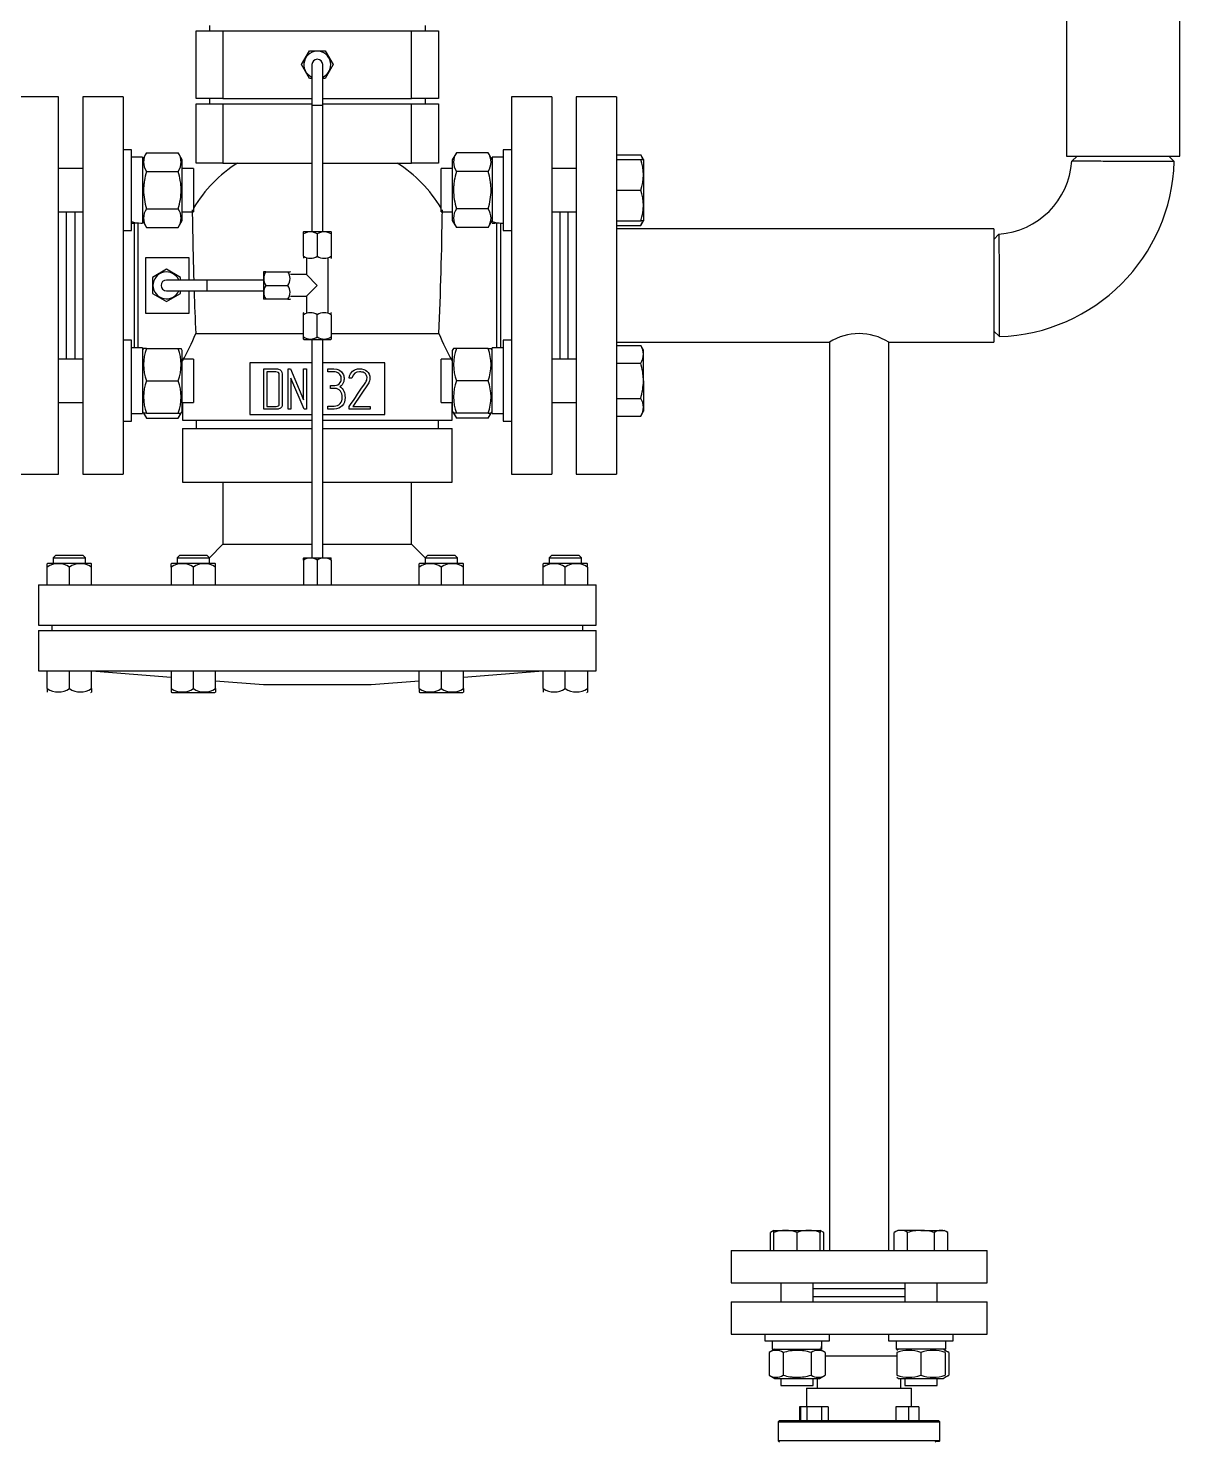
# Model space of a CAD drawing. Extents: x -681219 to -550379, y -242630 to -158199.
# Drawn here: x -630366 to -629763, y -166629 to -165889 of the extents above; entities that cross this region are included whole.
import ezdxf

# ---------------------------------------------------------------- set-up
doc = ezdxf.new("R2010")
doc.units = 0
doc.header["$LTSCALE"] = 1000
for name, color, linetype in [('$DDT_AUDIT_GENERATED_(9A3)', 7, 'CONTINUOUS'), ('12_GB93', 7, 'CONTINUOUS'), ('12_GB97.1', 7, 'CONTINUOUS'), ('16_GB93', 7, 'CONTINUOUS'), ('16_GB97.1', 7, 'CONTINUOUS'), ('DP17减压阀DN32', 7, 'CONTINUOUS'), ('GBT_12459_90度弯头D', 7, 'CONTINUOUS'), ('GBT_9119.8_法兰_DN', 7, 'CONTINUOUS'), ('M12_GB6170', 7, 'CONTINUOUS'), ('M12×50_GB5782', 7, 'CONTINUOUS'), ('M16_GB6170', 7, 'CONTINUOUS'), ('M16×65_GB5782', 7, 'CONTINUOUS'), ('MYGL165_060302', 7, 'CONTINUOUS'), ('MYGL165_060303', 7, 'CONTINUOUS'), ('MYGL165_060304', 7, 'CONTINUOUS'), ('MYGL165_060403', 7, 'CONTINUOUS')]:
    doc.layers.add(name, color=color, linetype=linetype)

msp = doc.modelspace()

# ---------------------------------------------------------------- linework, layer by layer
at = {"layer": '$DDT_AUDIT_GENERATED_(9A3)', "color": 7, "linetype": 'Continuous'}
for p, q in [((-629998.2618, -166555.9229), (-629864.1442, -166555.9229)), ((-629998.2618, -166555.9229), (-629998.2618, -166572.864)), ((-629955.1761, -166553.0993), (-629907.2299, -166553.0993)), ((-629864.1442, -166572.864), (-629864.1442, -166555.9229)), ((-629998.2618, -166572.864), (-629864.1442, -166572.864)), ((-629948.9748, -166584.1582), (-629911.4652, -166584.1582)), ((-629958.7324, -166601.0993), (-629903.6736, -166601.0993)), ((-629958.7324, -166601.0993), (-629958.7324, -166610.9817)), ((-629953.0854, -166596.017), (-629953.0854, -166601.0993)), ((-629909.3207, -166601.0993), (-629909.3207, -166596.017)), ((-629903.6736, -166610.9817), (-629903.6736, -166601.0993)), ((-629961.8986, -166610.9817), (-629962.4592, -166610.9817)), ((-629962.4592, -166610.9817), (-629962.4592, -166618.0405)), ((-629958.5553, -166610.9817), (-629961.8986, -166610.9817)), ((-629961.8986, -166610.9817), (-629961.8986, -166618.0405)), ((-629950.9135, -166610.9817), (-629958.5553, -166610.9817)), ((-629958.5553, -166610.9817), (-629958.5553, -166618.0405)), ((-629947.3315, -166610.9817), (-629950.9135, -166610.9817)), ((-629950.9135, -166610.9817), (-629950.9135, -166618.0405)), ((-629947.3315, -166610.9817), (-629947.3315, -166618.0405)), ((-629905.2005, -166610.9817), (-629911.8871, -166610.9817)), ((-629911.8871, -166610.9817), (-629911.8871, -166618.0405)), ((-629899.9468, -166610.9817), (-629905.2005, -166610.9817)), ((-629905.2005, -166610.9817), (-629905.2005, -166618.0405)), ((-629899.9468, -166610.9817), (-629899.9468, -166618.0405)), ((-629972.8501, -166618.0405), (-629973.556, -166618.7464)), ((-629973.556, -166618.7464), (-629888.8501, -166618.7464)), ((-629973.556, -166618.7464), (-629973.556, -166628.6287)), ((-629972.8501, -166618.0405), (-629889.556, -166618.0405)), ((-629888.8501, -166618.7464), (-629889.556, -166618.0405)), ((-629888.8501, -166628.6287), (-629888.8501, -166618.7464)), ((-629889.8043, -166628.6287), (-629973.556, -166628.6287)), ((-629973.556, -166628.6287), (-629972.8501, -166629.3346)), ((-629891.0295, -166629.0046), (-629891.3745, -166629.3346)), ((-629890.2367, -166629.0046), (-629891.0295, -166629.0046)), ((-629889.8043, -166628.6287), (-629890.2367, -166629.0046)), ((-629889.914, -166629.0046), (-629890.2367, -166629.0046)), ((-629889.2259, -166629.0046), (-629889.914, -166629.0046)), ((-629889.6555, -166628.6287), (-629888.8501, -166628.6287)), ((-629889.2259, -166629.0046), (-629888.8501, -166628.6287))]:
    msp.add_line(p, q, dxfattribs=at)
for points, weights in [([(-629889.914, -166629.0046), (-629889.783, -166628.8172), (-629889.6555, -166628.6287)], [1, 0.999979416668, 1]), ([(-629889.6555, -166628.6287), (-629889.7089, -166628.4728), (-629889.7658, -166628.3173)], [1, 0.999978874672, 1])]:
    msp.add_rational_spline(points, weights, degree=2, dxfattribs=at)
msp.add_open_spline([(-629889.7658, -166628.3173), (-629889.7848, -166628.4731), (-629889.8043, -166628.6287)], degree=2, dxfattribs=at)
at = {"layer": '12_GB93', "color": 7, "linetype": 'Continuous'}
for p, q in [((-629976.635, -166576.3934), (-629976.635, -166580.7699)), ((-629911.7475, -166576.3934), (-629911.7475, -166580.7699)), ((-629885.7711, -166580.7699), (-629885.7711, -166576.3934)), ((-629976.635, -166580.7699), (-629951.2073, -166580.7699)), ((-629950.6585, -166580.7699), (-629950.6585, -166580.129)), ((-629885.7711, -166580.7699), (-629911.7475, -166580.7699))]:
    msp.add_line(p, q, dxfattribs=at)
for centre, start, end in [((-629963.6467, -166577.0344), 343.285053, 2.8284743), ((-629963.6467, -166580.129), 357.1715257, 6.8420175)]:
    msp.add_arc(centre, 12.9882, start, end, dxfattribs=at)
at = {"layer": '12_GB97.1', "color": 7, "linetype": 'Continuous'}
for p, q in [((-629980.5879, -166572.864), (-629980.5879, -166576.3934)), ((-629980.5879, -166576.3934), (-629946.7056, -166576.3934)), ((-629946.7056, -166576.3934), (-629946.7056, -166572.864)), ((-629915.7005, -166572.864), (-629915.7005, -166576.3934)), ((-629915.7005, -166576.3934), (-629881.8181, -166576.3934)), ((-629881.8181, -166576.3934), (-629881.8181, -166572.864))]:
    msp.add_line(p, q, dxfattribs=at)
at = {"layer": '16_GB93', "color": 7, "linetype": 'Continuous'}
for p, q in [((-630306.5912, -165956.5506), (-630312.3795, -165956.5506)), ((-630306.5912, -165956.5506), (-630306.5912, -165990.9977)), ((-630123.3442, -165956.5506), (-630123.3442, -165990.2739)), ((-630117.556, -165956.5506), (-630123.3442, -165956.5506)), ((-630312.3795, -165990.9977), (-630311.5318, -165990.9977)), ((-630307.4389, -165990.9977), (-630306.5912, -165990.9977)), ((-630123.3442, -165990.9768), (-630123.3442, -165990.9977)), ((-630123.3442, -165990.9977), (-630122.4965, -165990.9977)), ((-630118.4036, -165990.9977), (-630117.556, -165990.9977)), ((-630306.5912, -166056.3775), (-630312.3795, -166056.3775)), ((-630306.5912, -166056.3775), (-630306.5912, -166090.8245)), ((-630123.3442, -166090.8245), (-630123.3442, -166056.3775)), ((-630117.556, -166056.3775), (-630123.3442, -166056.3775)), ((-630312.3795, -166090.8245), (-630306.5912, -166090.8245)), ((-630123.3442, -166090.8245), (-630117.556, -166090.8245))]:
    msp.add_line(p, q, dxfattribs=at)
for centre, start, end in [((-630307.4389, -165973.7741), 253.3305416, 270), ((-630311.5318, -165973.7741), 267.1790105, 276.8238319), ((-630118.4036, -165973.7741), 253.3305416, 270), ((-630122.4965, -165973.7741), 267.1790105, 276.8238319)]:
    msp.add_arc(centre, 17.2235, start, end, dxfattribs=at)
at = {"layer": '16_GB97.1', "color": 7, "linetype": 'Continuous'}
for p, q in [((-630312.3795, -165952.5977), (-630316.6148, -165952.5977)), ((-630312.3795, -165994.9506), (-630312.3795, -165952.5977)), ((-630117.556, -165952.5977), (-630117.556, -165994.9506)), ((-630113.3207, -165952.5977), (-630117.556, -165952.5977)), ((-630316.6148, -165994.9506), (-630312.3795, -165994.9506)), ((-630117.556, -165994.9506), (-630113.3207, -165994.9506)), ((-630312.3795, -166052.4245), (-630316.6148, -166052.4245)), ((-630312.3795, -166094.7775), (-630312.3795, -166052.4245)), ((-630117.556, -166052.4245), (-630117.556, -166094.7775)), ((-630113.3207, -166052.4245), (-630117.556, -166052.4245)), ((-630316.6148, -166094.7775), (-630312.3795, -166094.7775)), ((-630117.556, -166094.7775), (-630113.3207, -166094.7775))]:
    msp.add_line(p, q, dxfattribs=at)
at = {"layer": 'DP17减压阀DN32', "color": 7, "linetype": 'Continuous'}
for p, q in [((-630278.4971, -165925.7217), (-630278.4971, -165890.4276)), ((-630278.4971, -165890.4276), (-630264.3795, -165890.4276)), ((-630271.4383, -165887.604), (-630271.4383, -165890.4276)), ((-630264.3795, -165890.4276), (-630165.556, -165890.4276)), ((-630264.3795, -165890.4276), (-630264.3795, -165925.7217)), ((-630165.556, -165925.7217), (-630165.556, -165890.4276)), ((-630165.556, -165890.4276), (-630151.4383, -165890.4276)), ((-630158.4971, -165887.604), (-630158.4971, -165890.4276)), ((-630151.4383, -165890.4276), (-630151.4383, -165925.7217)), ((-630223.2816, -165908.0746), (-630219.1246, -165900.8746)), ((-630219.1246, -165900.8746), (-630210.8108, -165900.8746)), ((-630210.8108, -165900.8746), (-630206.6539, -165908.0746)), ((-630219.1246, -165915.2746), (-630223.2816, -165908.0746)), ((-630217.7912, -165908.0746), (-630217.7912, -165929.2511)), ((-630212.1442, -165929.2511), (-630212.1442, -165908.0746)), ((-630206.6539, -165908.0746), (-630210.8108, -165915.2746)), ((-630217.7931, -165915.2746), (-630219.1246, -165915.2746)), ((-630210.8108, -165915.2746), (-630212.1427, -165915.2746)), ((-630337.7912, -165924.864), (-630337.7912, -166122.5111)), ((-630316.6148, -165924.864), (-630337.7912, -165924.864)), ((-630316.6148, -165924.864), (-630316.6148, -166122.5111)), ((-630264.3795, -165925.7217), (-630278.4971, -165925.7217)), ((-630271.4383, -165925.7217), (-630271.4383, -165928.5452)), ((-630264.3795, -165925.7217), (-630217.7912, -165925.7217)), ((-630212.1442, -165925.7217), (-630165.556, -165925.7217)), ((-630151.4383, -165925.7217), (-630165.556, -165925.7217)), ((-630158.4971, -165925.7217), (-630158.4971, -165928.5452)), ((-630113.3207, -165924.864), (-630113.3207, -166122.5111)), ((-630092.1442, -165924.864), (-630113.3207, -165924.864)), ((-630092.1442, -165924.864), (-630092.1442, -166122.5111)), ((-630278.4971, -165959.604), (-630278.4971, -165928.5452)), ((-630278.4971, -165928.5452), (-630264.3795, -165928.5452)), ((-630264.3795, -165928.5452), (-630217.7912, -165928.5452)), ((-630264.3795, -165928.5452), (-630264.3795, -165959.604)), ((-630217.7912, -165929.2511), (-630212.1442, -165929.2511)), ((-630217.7912, -165929.2511), (-630217.7912, -165995.4523)), ((-630212.1442, -165928.5452), (-630165.556, -165928.5452)), ((-630212.1442, -165995.4523), (-630212.1442, -165929.2511)), ((-630165.556, -165959.604), (-630165.556, -165928.5452)), ((-630165.556, -165928.5452), (-630151.4383, -165928.5452)), ((-630151.4383, -165928.5452), (-630151.4383, -165959.604)), ((-630264.3795, -165959.604), (-630278.4971, -165959.604)), ((-630264.3795, -165959.604), (-630217.7912, -165959.604)), ((-630212.1442, -165959.604), (-630165.556, -165959.604)), ((-630151.4383, -165959.604), (-630165.556, -165959.604)), ((-630342.0265, -165985.0683), (-630342.0265, -166062.3069)), ((-630087.9089, -165985.0683), (-630087.9089, -166062.3069)), ((-630310.9677, -165990.9977), (-630310.9677, -166056.3775)), ((-630308.8501, -166056.3775), (-630308.8501, -165990.9398)), ((-630121.0854, -165990.9398), (-630121.0854, -166056.3775)), ((-630118.9677, -165990.9977), (-630118.9677, -166056.3775)), ((-630222.0265, -165995.4523), (-630222.1677, -165995.5934)), ((-630222.1677, -165996.7073), (-630222.1677, -165995.5934)), ((-630222.1677, -166008.3149), (-630222.1677, -165996.7073)), ((-630222.0265, -165995.4523), (-630207.9089, -165995.4523)), ((-630214.9677, -165996.7073), (-630214.9677, -166008.3149)), ((-630207.7677, -165995.5934), (-630207.9089, -165995.4523)), ((-630207.7677, -165995.5934), (-630207.7677, -165996.7073)), ((-630207.7677, -165996.7073), (-630207.7677, -166008.3149)), ((-630304.8525, -166038.3591), (-630304.8525, -166009.0161)), ((-630304.8525, -166009.0161), (-630282.2643, -166009.0161)), ((-630282.2643, -166009.0161), (-630282.2643, -166020.864)), ((-630222.1677, -166008.3149), (-630222.1677, -166009.4287)), ((-630207.7677, -166008.3149), (-630207.7677, -166009.4287)), ((-630293.9957, -166015.217), (-630301.3151, -166019.4429)), ((-630286.6545, -166019.4429), (-630293.974, -166015.217)), ((-630243.0618, -166016.4876), (-630243.203, -166016.6287)), ((-630241.948, -166016.4876), (-630243.0618, -166016.4876)), ((-630241.948, -166016.4876), (-630230.3404, -166016.4876)), ((-630230.3404, -166016.4876), (-630229.2265, -166016.4876)), ((-630229.0854, -166016.6287), (-630229.2265, -166016.4876)), ((-630220.6148, -166009.5699), (-630220.6148, -166018.0405)), ((-630209.3207, -166037.8052), (-630209.3207, -166009.5699)), ((-630207.9089, -166009.5699), (-630207.7677, -166009.4287)), ((-630301.326, -166019.4617), (-630301.326, -166027.9134)), ((-630272.8084, -166020.864), (-630293.9848, -166020.864)), ((-630286.6437, -166020.8624), (-630286.6437, -166019.4617)), ((-630272.8084, -166020.864), (-630272.8084, -166026.5111)), ((-630243.203, -166020.864), (-630272.8084, -166020.864)), ((-630243.203, -166016.6287), (-630243.203, -166030.7464)), ((-630241.948, -166023.6876), (-630230.3404, -166023.6876)), ((-630220.6148, -166018.0405), (-630229.0854, -166018.0405)), ((-630214.9677, -166023.6876), (-630220.6148, -166018.0405)), ((-630214.9677, -166023.6876), (-630220.6148, -166029.3346)), ((-630301.3151, -166027.9323), (-630293.9957, -166032.1581)), ((-630293.9848, -166026.5111), (-630272.8084, -166026.5111)), ((-630293.974, -166032.1581), (-630286.6545, -166027.9323)), ((-630286.6437, -166027.9134), (-630286.6437, -166026.525)), ((-630282.2643, -166026.5111), (-630282.2643, -166038.3591)), ((-630272.8084, -166026.5111), (-630243.203, -166026.5111)), ((-630243.203, -166030.7464), (-630243.0618, -166030.8876)), ((-630241.948, -166030.8876), (-630243.0618, -166030.8876)), ((-630230.3404, -166030.8876), (-630241.948, -166030.8876)), ((-630230.3404, -166030.8876), (-630229.2265, -166030.8876)), ((-630229.2265, -166030.8876), (-630229.0854, -166030.7464)), ((-630229.0854, -166029.3346), (-630220.6148, -166029.3346)), ((-630220.6148, -166029.3346), (-630220.6148, -166037.8052)), ((-630282.2643, -166038.3591), (-630304.8525, -166038.3591)), ((-630222.0265, -166037.8052), (-630222.1677, -166037.9464)), ((-630222.1677, -166039.0602), (-630222.1677, -166037.9464)), ((-630207.7677, -166037.9464), (-630207.9089, -166037.8052)), ((-630207.7677, -166039.0602), (-630207.7677, -166037.9464)), ((-630222.1677, -166050.6678), (-630222.1677, -166039.0602)), ((-630214.9677, -166050.6678), (-630214.9677, -166039.0602)), ((-630207.7677, -166039.0602), (-630207.7677, -166050.6678)), ((-630278.6641, -166048.9284), (-630222.1677, -166048.9284)), ((-630222.1677, -166051.7817), (-630222.1677, -166050.6678)), ((-630222.1677, -166051.7817), (-630222.0265, -166051.9229)), ((-630222.0265, -166051.9229), (-630207.9089, -166051.9229)), ((-630217.7912, -166051.9229), (-630217.7912, -166166.2758)), ((-630212.1442, -166166.2758), (-630212.1442, -166051.9229)), ((-630207.9089, -166051.9229), (-630207.7677, -166051.7817)), ((-630207.7677, -166048.9284), (-630151.2714, -166048.9284)), ((-630207.7677, -166050.6678), (-630207.7677, -166051.7817)), ((-630217.7912, -166064.2636), (-630250.2618, -166064.2636)), ((-630250.2618, -166064.2636), (-630250.2618, -166091.3143)), ((-630243.0186, -166088.4699), (-630243.0186, -166067.391)), ((-630230.2899, -166088.4699), (-630230.2899, -166067.391)), ((-630230.2899, -166067.391), (-630229.0691, -166067.4073)), ((-630229.0691, -166067.4073), (-630222.1839, -166083.6681)), ((-630222.1839, -166083.6681), (-630222.1839, -166067.391)), ((-630222.1839, -166067.391), (-630220.605, -166067.391)), ((-630220.605, -166067.391), (-630220.605, -166088.4699)), ((-630179.6736, -166064.2636), (-630212.1442, -166064.2636)), ((-630209.4552, -166068.9211), (-630209.4552, -166067.391)), ((-630179.6736, -166091.3143), (-630179.6736, -166064.2636)), ((-630241.4885, -166068.9211), (-630241.4885, -166086.9886)), ((-630221.8584, -166088.4699), (-630228.7598, -166072.1765)), ((-630228.7598, -166072.1765), (-630228.7598, -166088.4699)), ((-630196.8242, -166072.1602), (-630198.338, -166072.1602)), ((-630188.0021, -166074.6506), (-630196.401, -166086.9886)), ((-630208.0229, -166077.5968), (-630208.0229, -166076.0667)), ((-630285.556, -166084.8951), (-630285.556, -166094.2758)), ((-630228.7598, -166088.4699), (-630230.2899, -166088.4699)), ((-630220.605, -166088.4699), (-630221.8584, -166088.4699)), ((-630209.4227, -166088.421), (-630209.4227, -166086.891)), ((-630198.2892, -166088.5187), (-630198.2241, -166087.0537)), ((-630187.2696, -166088.5187), (-630198.2892, -166088.5187)), ((-630196.401, -166086.9886), (-630187.2696, -166086.9886)), ((-630187.2696, -166086.9886), (-630187.2696, -166088.5187)), ((-630144.3795, -166094.2758), (-630144.3795, -166084.8951)), ((-630285.556, -166094.2758), (-630217.7912, -166094.2758)), ((-630278.4971, -166094.2758), (-630278.4971, -166098.5111)), ((-630250.2618, -166091.3143), (-630217.7912, -166091.3143)), ((-630212.1442, -166091.3143), (-630179.6736, -166091.3143)), ((-630212.1442, -166094.2758), (-630144.3795, -166094.2758)), ((-630151.4383, -166098.5111), (-630151.4383, -166094.2758)), ((-630285.556, -166098.5111), (-630217.7912, -166098.5111)), ((-630285.556, -166098.5111), (-630285.556, -166126.7464)), ((-630212.1442, -166098.5111), (-630144.3795, -166098.5111)), ((-630144.3795, -166126.7464), (-630144.3795, -166098.5111)), ((-630337.7912, -166122.5111), (-630316.6148, -166122.5111)), ((-630285.556, -166126.7464), (-630217.7912, -166126.7464)), ((-630264.3795, -166126.7464), (-630264.3795, -166159.217)), ((-630212.1442, -166126.7464), (-630144.3795, -166126.7464)), ((-630165.556, -166159.217), (-630165.556, -166126.7464)), ((-630113.3207, -166122.5111), (-630092.1442, -166122.5111)), ((-630264.3795, -166159.217), (-630271.4383, -166166.2758)), ((-630264.3795, -166159.217), (-630217.7912, -166159.217)), ((-630212.1442, -166159.217), (-630165.556, -166159.217)), ((-630158.4971, -166166.2758), (-630165.556, -166159.217)), ((-630356.1442, -166169.0993), (-630356.4265, -166169.3817)), ((-630356.4265, -166171.1726), (-630356.4265, -166169.3818)), ((-630356.4265, -166180.3934), (-630356.4265, -166171.1726)), ((-630356.1442, -166169.0993), (-630333.556, -166169.0993)), ((-630351.9089, -166164.864), (-630353.3207, -166166.2758)), ((-630353.3207, -166166.2758), (-630336.3795, -166166.2758)), ((-630353.3207, -166166.2758), (-630353.3207, -166169.0993)), ((-630351.9089, -166164.864), (-630337.7912, -166164.864)), ((-630344.8501, -166180.3934), (-630344.8501, -166171.1726)), ((-630336.3795, -166166.2758), (-630337.7912, -166164.864)), ((-630336.3795, -166169.0993), (-630336.3795, -166166.2758)), ((-630333.2736, -166169.3817), (-630333.556, -166169.0993)), ((-630333.2736, -166171.1726), (-630333.2736, -166169.3817)), ((-630333.2736, -166180.3934), (-630333.2736, -166171.1726)), ((-630291.203, -166169.0993), (-630291.4854, -166169.3817)), ((-630291.4854, -166171.1726), (-630291.4854, -166169.3818)), ((-630291.4854, -166171.1726), (-630291.4854, -166180.3934)), ((-630291.203, -166169.0993), (-630268.6148, -166169.0993)), ((-630286.9677, -166164.864), (-630288.3795, -166166.2758)), ((-630288.3795, -166166.2758), (-630271.4383, -166166.2758)), ((-630288.3795, -166166.2758), (-630288.3795, -166169.0993)), ((-630286.9677, -166164.864), (-630272.8501, -166164.864)), ((-630279.9089, -166180.3934), (-630279.9089, -166171.1726)), ((-630271.4383, -166166.2758), (-630272.8501, -166164.864)), ((-630271.4383, -166169.0993), (-630271.4383, -166166.2758)), ((-630268.3324, -166169.3817), (-630268.6148, -166169.0993)), ((-630268.3324, -166171.1726), (-630268.3324, -166169.3817)), ((-630268.3324, -166180.3934), (-630268.3324, -166171.1726)), ((-630222.0265, -166166.2758), (-630222.1677, -166166.417)), ((-630222.1677, -166167.5308), (-630222.1677, -166166.417)), ((-630222.1677, -166167.5308), (-630222.1677, -166180.3934)), ((-630222.0265, -166166.2758), (-630207.9089, -166166.2758)), ((-630214.9677, -166167.5308), (-630214.9677, -166180.3934)), ((-630207.7677, -166166.417), (-630207.9089, -166166.2758)), ((-630207.7677, -166167.5308), (-630207.7677, -166166.421)), ((-630207.7677, -166167.5308), (-630207.7677, -166180.3934)), ((-630161.3207, -166169.0993), (-630161.603, -166169.3817)), ((-630161.603, -166171.1726), (-630161.603, -166169.3818)), ((-630161.603, -166180.3934), (-630161.603, -166171.1726)), ((-630161.3207, -166169.0993), (-630138.7324, -166169.0993)), ((-630157.0854, -166164.864), (-630158.4971, -166166.2758)), ((-630158.4971, -166166.2758), (-630141.556, -166166.2758)), ((-630158.4971, -166166.2758), (-630158.4971, -166169.0993)), ((-630157.0854, -166164.864), (-630142.9677, -166164.864)), ((-630150.0265, -166171.1726), (-630150.0265, -166180.3934)), ((-630141.556, -166166.2758), (-630142.9677, -166164.864)), ((-630141.556, -166169.0993), (-630141.556, -166166.2758)), ((-630138.4501, -166169.3817), (-630138.7324, -166169.0993)), ((-630138.4501, -166171.1726), (-630138.4501, -166169.3817)), ((-630138.4501, -166180.3934), (-630138.4501, -166171.1726)), ((-630096.3795, -166169.0993), (-630096.6618, -166169.3817)), ((-630096.6618, -166171.1726), (-630096.6618, -166169.3818)), ((-630096.6618, -166180.3934), (-630096.6618, -166171.1726)), ((-630096.3795, -166169.0993), (-630073.7912, -166169.0993)), ((-630092.1442, -166164.864), (-630093.556, -166166.2758)), ((-630093.556, -166166.2758), (-630076.6148, -166166.2758)), ((-630093.556, -166166.2758), (-630093.556, -166169.0993)), ((-630092.1442, -166164.864), (-630078.0265, -166164.864)), ((-630085.0854, -166180.3934), (-630085.0854, -166171.1726)), ((-630076.6148, -166166.2758), (-630078.0265, -166164.864)), ((-630076.6148, -166169.0993), (-630076.6148, -166166.2758)), ((-630073.5089, -166169.3817), (-630073.7912, -166169.0993)), ((-630073.5089, -166171.1726), (-630073.5089, -166169.3817)), ((-630073.5089, -166171.1726), (-630073.5089, -166180.3934)), ((-630361.0854, -166180.3934), (-630068.8501, -166180.3934)), ((-630361.0854, -166180.3934), (-630361.0854, -166201.5699)), ((-630068.8501, -166201.5699), (-630068.8501, -166180.3934)), ((-630361.0854, -166201.5699), (-630068.8501, -166201.5699)), ((-630361.0854, -166204.3934), (-630068.8501, -166204.3934)), ((-630361.0854, -166204.3934), (-630361.0854, -166225.5699)), ((-630354.0265, -166201.5699), (-630354.0265, -166204.3934)), ((-630075.9089, -166204.3934), (-630075.9089, -166201.5699)), ((-630068.8501, -166225.5699), (-630068.8501, -166204.3934)), ((-630361.0854, -166225.5699), (-630068.8501, -166225.5699)), ((-630356.4265, -166234.7908), (-630356.4265, -166225.5699)), ((-630344.8501, -166234.7908), (-630344.8501, -166225.5699)), ((-630333.2736, -166234.7908), (-630333.2736, -166225.5699)), ((-630330.9287, -166225.7212), (-630291.4854, -166228.827)), ((-630291.4854, -166225.5699), (-630291.4854, -166234.7908)), ((-630279.9089, -166234.7908), (-630279.9089, -166225.5699)), ((-630268.3324, -166234.7908), (-630268.3324, -166225.5699)), ((-630268.3324, -166230.65), (-630243.203, -166232.6287)), ((-630186.7324, -166232.6287), (-630161.603, -166230.65)), ((-630161.603, -166234.7908), (-630161.603, -166225.5699)), ((-630150.0265, -166225.5699), (-630150.0265, -166234.7908)), ((-630138.4501, -166234.7908), (-630138.4501, -166225.5699)), ((-630138.4501, -166228.827), (-630099.0068, -166225.7212)), ((-630096.6618, -166234.7908), (-630096.6618, -166225.5699)), ((-630085.0854, -166234.7908), (-630085.0854, -166225.5699)), ((-630073.5089, -166225.5699), (-630073.5089, -166234.7908)), ((-630356.4265, -166234.7908), (-630356.4265, -166236.5817)), ((-630333.556, -166236.864), (-630333.2736, -166236.5817)), ((-630333.2736, -166234.7908), (-630333.2736, -166236.5815)), ((-630291.4854, -166234.7908), (-630291.4854, -166236.5817)), ((-630291.4854, -166236.5817), (-630291.203, -166236.864)), ((-630291.203, -166236.864), (-630268.6148, -166236.864)), ((-630268.6148, -166236.864), (-630268.3324, -166236.5817)), ((-630268.3324, -166234.7908), (-630268.3324, -166236.5815)), ((-630243.203, -166232.6287), (-630186.7324, -166232.6287)), ((-630161.603, -166234.7908), (-630161.603, -166236.5817)), ((-630161.603, -166236.5817), (-630161.3207, -166236.864)), ((-630161.3207, -166236.864), (-630138.7324, -166236.864)), ((-630138.7324, -166236.864), (-630138.4501, -166236.5817)), ((-630138.4501, -166234.7908), (-630138.4501, -166236.5815)), ((-630096.6618, -166234.7908), (-630096.6618, -166236.5817)), ((-630073.7912, -166236.864), (-630073.5089, -166236.5817)), ((-630073.5089, -166234.7908), (-630073.5089, -166236.5815))]:
    msp.add_line(p, q, dxfattribs=at)
for centre, radius, start, end in [((-630214.9677, -165908.0746), 7.0588, 0, 246.4218216), ((-630214.9677, -165908.0746), 2.8235, 0, 180), ((-630214.9677, -165908.0746), 7.0588, 293.5781784, 0), ((-630216.9703, -166021.7309), 73.7814, 122.6437696, 148.5440476), ((-630212.9651, -166021.7309), 73.7814, 31.4559524, 57.3562304), ((-628106.2697, -165956.0084), 2174.3806, 180.7417767, 181.7084047), ((-632323.6657, -165956.0084), 2174.3806, 357.5507773, 359.2582233), ((-630218.5677, -166002.0419), 6.4357, 55.9868089, 124.0131911), ((-630218.5677, -166002.0549), 6.4465, 56.0516811, 123.9483189), ((-630211.3677, -166002.0419), 6.4357, 55.986944, 124.013056), ((-630211.3677, -166002.0549), 6.4465, 56.0516811, 123.9483189), ((-630218.5677, -166002.9803), 6.4357, 235.9868089, 304.0131911), ((-630218.5677, -166002.9673), 6.4465, 236.0516811, 303.9483189), ((-630211.3677, -166002.9803), 6.4357, 235.9869394, 304.0130606), ((-630211.3677, -166002.9803), 6.4357, 235.9868089, 304.0131911), ((-630293.9848, -166023.6876), 8.4706, 89.9264348, 90.0735652), ((-630236.6134, -166020.0876), 6.4357, 145.986944, 214.013056), ((-630236.6004, -166020.0876), 6.4465, 146.051681, 213.948319), ((-630235.675, -166020.0876), 6.4357, 325.9869395, 34.0130605), ((-630235.675, -166020.0876), 6.4357, 325.9868087, 34.0131913), ((-630293.9848, -166023.6876), 8.4706, 149.9264348, 150.0735651), ((-630293.9848, -166023.6876), 7.0588, 23.5781785, 336.4218215), ((-630293.9848, -166023.6876), 2.8235, 90, 270), ((-630293.9848, -166023.6876), 8.4706, 29.9264349, 30.0735652), ((-630236.6134, -166027.2876), 6.4357, 145.986805, 214.013195), ((-630236.6004, -166027.2876), 6.4465, 146.051681, 213.948319), ((-630235.675, -166027.2876), 6.4357, 325.986805, 34.013195), ((-630235.688, -166027.2876), 6.4465, 326.051681, 33.948319), ((-630293.9848, -166023.6876), 8.4706, 209.9264349, 210.0735652), ((-630293.9848, -166023.6876), 8.4706, 329.9264348, 330.0735651), ((-628106.2697, -165956.0084), 2174.3806, 181.8586772, 182.4492227), ((-630293.9848, -166023.6876), 8.4706, 269.9264348, 270.0735652), ((-630218.5677, -166044.3948), 6.4357, 55.9869394, 124.0130606), ((-630218.5677, -166044.3948), 6.4357, 55.9868089, 124.0131911), ((-630211.3677, -166044.3948), 6.4357, 55.9868089, 124.0131911), ((-630211.3677, -166044.4079), 6.4465, 56.0516811, 123.9483189), ((-630390.2567, -166003.9097), 120.3313, 330.4707993, 338.0298674), ((-630218.5677, -166045.3332), 6.4357, 235.986944, 304.013056), ((-630218.5677, -166045.3202), 6.4465, 236.0516811, 303.9483189), ((-630211.3677, -166045.3202), 6.4465, 236.0516811, 303.9483189), ((-630211.3677, -166045.3333), 6.4357, 235.9868089, 304.0131911), ((-630039.6787, -166003.9097), 120.3313, 201.9701326, 209.5292007), ((-630350.6383, -166179.7498), 10.3476, 55.9871059, 124.0128941), ((-630350.6383, -166179.7705), 10.3648, 56.0511709, 123.9488291), ((-630339.0618, -166179.7498), 10.3476, 55.9871204, 124.0128796), ((-630339.0618, -166179.7705), 10.3648, 56.0511709, 123.9488291), ((-630285.6971, -166179.7498), 10.3476, 55.9871204, 124.0128796), ((-630285.6971, -166179.7498), 10.3476, 55.9871204, 124.0128796), ((-630274.1207, -166179.7498), 10.3476, 55.9871204, 124.0128796), ((-630274.1207, -166179.7705), 10.3648, 56.0511709, 123.9488291), ((-630218.5677, -166172.8654), 6.4357, 55.9869437, 124.0130563), ((-630218.5677, -166172.8784), 6.4465, 56.0516812, 123.9483188), ((-630211.3677, -166172.8654), 6.4357, 55.9868089, 124.0131911), ((-630211.3677, -166172.8784), 6.4465, 56.0516812, 123.9483188), ((-630155.8148, -166179.7498), 10.3476, 55.9871204, 124.0128796), ((-630155.8148, -166179.7705), 10.3648, 56.0511709, 123.9488291), ((-630144.2383, -166179.7498), 10.3476, 55.9871204, 124.0128796), ((-630144.2383, -166179.7705), 10.3648, 56.0511709, 123.9488291), ((-630090.8736, -166179.7498), 10.3476, 55.9871204, 124.0128796), ((-630090.8736, -166179.7705), 10.3648, 56.0511709, 123.9488291), ((-630079.2971, -166179.7498), 10.3476, 55.9871059, 124.0128941), ((-630079.2971, -166179.7705), 10.3648, 56.0511709, 123.9488291), ((-630350.6383, -166226.1928), 10.3648, 236.0511709, 303.9488291), ((-630350.6383, -166226.2136), 10.3476, 235.9871059, 304.0128941), ((-630339.0618, -166226.2135), 10.3476, 235.9871204, 304.0128796), ((-630339.0618, -166226.1928), 10.3648, 236.0511709, 303.9488291), ((-630285.6971, -166226.2135), 10.3476, 235.9871204, 304.0128796), ((-630285.6971, -166226.2135), 10.3476, 235.9871204, 304.0128796), ((-630274.1207, -166226.2135), 10.3476, 235.9871204, 304.0128796), ((-630274.1207, -166226.1928), 10.3648, 236.0511709, 303.9488291), ((-630155.8148, -166226.2135), 10.3476, 235.9871204, 304.0128796), ((-630155.8148, -166226.1928), 10.3648, 236.0511709, 303.9488291), ((-630144.2383, -166226.2135), 10.3476, 235.9871204, 304.0128796), ((-630144.2383, -166226.1928), 10.3648, 236.0511709, 303.9488291), ((-630090.8736, -166226.2135), 10.3476, 235.9871204, 304.0128796), ((-630090.8736, -166226.1928), 10.3648, 236.0511709, 303.9488291), ((-630079.2971, -166226.1928), 10.3648, 236.0511709, 303.9488291), ((-630079.2971, -166226.2136), 10.3476, 235.9871059, 304.0128941)]:
    msp.add_arc(centre, radius, start, end, dxfattribs=at)
for points, knots in [([(-630243.0186, -166067.391), (-630240.9025, -166067.391), (-630238.7865, -166067.391), (-630236.6705, -166067.391), (-630235.9543, -166067.391), (-630235.4986, -166067.4399), (-630235.3032, -166067.5375)], [0, 0, 0, 0, 0.82112596, 0.82112596, 0.82112596, 1, 1, 1, 1]), ([(-630235.3032, -166067.5375), (-630234.0336, -166067.8794), (-630233.3825, -166068.742), (-630233.3825, -166070.1093), (-630233.3825, -166075.5513), (-630233.3825, -166080.9933), (-630233.3825, -166086.4352)], [0, 0, 0, 0, 0.17647268, 0.17647268, 0.17647268, 1, 1, 1, 1]), ([(-630209.4552, -166067.391), (-630208.4298, -166067.391), (-630207.4043, -166067.391), (-630206.3789, -166067.391), (-630204.035, -166067.391), (-630202.4235, -166068.27), (-630201.512, -166070.0279), (-630201.1435, -166070.7387), (-630200.9586, -166071.4115), (-630200.9586, -166072.9904), (-630201.0563, -166073.7879), (-630201.2516, -166074.3902), (-630201.5565, -166075.3304), (-630202.1631, -166076.1156), (-630203.1072, -166076.7666)], [0, 0, 0, 0, 0.18656468, 0.18656468, 0.18656468, 0.54174631, 0.54174631, 0.54174631, 0.64828562, 0.64828562, 0.81370192, 0.81370192, 0.81370192, 1, 1, 1, 1]), ([(-630198.338, -166072.1602), (-630197.6218, -166068.9536), (-630195.8151, -166067.3422), (-630191.2412, -166067.3422), (-630189.9065, -166067.7491), (-630188.9461, -166068.563), (-630187.9238, -166069.4294), (-630187.4161, -166070.679), (-630187.4161, -166073.1857), (-630187.6114, -166073.967), (-630188.0021, -166074.6506)], [0, 0, 0, 0, 0.40594928, 0.40594928, 0.64813493, 0.64813493, 0.64813493, 0.87890358, 0.87890358, 1, 1, 1, 1]), ([(-630234.9126, -166085.7841), (-630234.9126, -166080.7165), (-630234.9126, -166075.6489), (-630234.9126, -166070.5814), (-630234.9126, -166069.4745), (-630235.4986, -166068.9211), (-630236.6868, -166068.9211), (-630238.2874, -166068.9211), (-630239.8879, -166068.9211), (-630241.4885, -166068.9211)], [0, 0, 0, 0, 0.66696927, 0.66696927, 0.66696927, 0.78934054, 0.78934054, 0.78934054, 1, 1, 1, 1]), ([(-630208.0229, -166076.0667), (-630207.2958, -166076.0667), (-630206.5688, -166076.0667), (-630205.8417, -166076.0667), (-630204.5884, -166076.0667), (-630203.628, -166075.5621), (-630202.9281, -166074.5367), (-630202.7117, -166074.2196), (-630202.5538, -166073.853), (-630202.4887, -166073.4461), (-630202.4574, -166073.2506), (-630202.4398, -166072.795), (-630202.4398, -166071.151), (-630202.863, -166070.3697), (-630203.6932, -166069.7512), (-630204.4398, -166069.1949), (-630205.3046, -166068.9211), (-630206.2812, -166068.9211), (-630207.3392, -166068.9211), (-630208.3972, -166068.9211), (-630209.4552, -166068.9211)], [0, 0, 0, 0, 0.12932067, 0.12932067, 0.12932067, 0.33324306, 0.33324306, 0.33324306, 0.40352676, 0.40352676, 0.40352676, 0.51234406, 0.51234406, 0.64776115, 0.64776115, 0.64776115, 0.81179168, 0.81179168, 0.81179168, 1, 1, 1, 1]), ([(-630198.2241, -166087.0537), (-630195.3484, -166082.8163), (-630192.4728, -166078.5788), (-630189.5972, -166074.3414), (-630189.1232, -166073.6428), (-630188.8973, -166072.909), (-630188.8973, -166071.5743), (-630189.0275, -166071.0208), (-630189.3042, -166070.5), (-630189.4206, -166070.281), (-630189.5647, -166070.0768), (-630189.6949, -166069.8652)], [0, 0, 0, 0, 0.76200844, 0.76200844, 0.76200844, 0.87967361, 0.87967361, 0.96301977, 0.96301977, 0.96301977, 1, 1, 1, 1]), ([(-630189.6949, -166069.8652), (-630189.9879, -166069.6373), (-630190.232, -166069.4745), (-630190.4599, -166069.3768), (-630191.1612, -166069.0763), (-630191.9737, -166068.8723), (-630194.8873, -166068.8723), (-630196.1731, -166069.9791), (-630196.8242, -166072.1602)], [0, 0, 0, 0, 0.1013225, 0.1013225, 0.1013225, 0.40255518, 0.40255518, 1, 1, 1, 1]), ([(-630209.4227, -166086.891), (-630208.343, -166086.891), (-630207.2633, -166086.891), (-630206.1835, -166086.891), (-630204.8651, -166086.891), (-630203.8234, -166086.4352), (-630203.0258, -166085.54), (-630202.2588, -166084.6791), (-630201.8701, -166083.5867), (-630201.8701, -166080.9336), (-630202.1957, -166079.843), (-630202.8467, -166078.9966), (-630203.5553, -166078.0755), (-630204.5558, -166077.5968), (-630205.858, -166077.5968), (-630206.5796, -166077.5968), (-630207.3012, -166077.5968), (-630208.0229, -166077.5968)], [0, 0, 0, 0, 0.16671338, 0.16671338, 0.16671338, 0.34925818, 0.34925818, 0.34925818, 0.53125414, 0.53125414, 0.71103064, 0.71103064, 0.71103064, 0.88862617, 0.88862617, 0.88862617, 1, 1, 1, 1]), ([(-630200.4377, -166082.3334), (-630200.4377, -166084.1239), (-630200.9261, -166085.5725), (-630201.919, -166086.6957), (-630202.9494, -166087.8613), (-630204.3605, -166088.421), (-630206.1184, -166088.421), (-630207.2199, -166088.421), (-630208.3213, -166088.421), (-630209.4227, -166088.421)], [0, 0, 0, 0, 0.37098457, 0.37098457, 0.37098457, 0.73984653, 0.73984653, 0.73984653, 1, 1, 1, 1]), ([(-630203.1072, -166076.7666), (-630202.1957, -166077.1573), (-630201.512, -166077.9386), (-630201.0237, -166079.1268), (-630200.6354, -166080.0718), (-630200.4377, -166081.1452), (-630200.4377, -166082.3334)], [0, 0, 0, 0, 0.49629214, 0.49629214, 0.49629214, 1, 1, 1, 1]), ([(-630233.3825, -166086.4352), (-630233.3825, -166087.0537), (-630233.6755, -166087.5421), (-630234.2452, -166087.9327), (-630234.7554, -166088.2826), (-630235.3195, -166088.4699), (-630235.9543, -166088.4699), (-630238.3091, -166088.4699), (-630240.6638, -166088.4699), (-630243.0186, -166088.4699)], [0, 0, 0, 0, 0.16888864, 0.16888864, 0.16888864, 0.33925183, 0.33925183, 0.33925183, 1, 1, 1, 1]), ([(-630241.4885, -166086.9886), (-630239.8608, -166086.9886), (-630238.2331, -166086.9886), (-630236.6054, -166086.9886), (-630235.4823, -166086.9886), (-630234.9126, -166086.598), (-630234.9126, -166085.7841)], [0, 0, 0, 0, 0.67355964, 0.67355964, 0.67355964, 1, 1, 1, 1])]:
    msp.add_open_spline(points, degree=3, knots=knots, dxfattribs=at)
at = {"layer": 'GBT_12459_90度弯头D', "color": 7, "linetype": 'Continuous'}
for p, q in [((-629816.9412, -165955.9229), (-629819.7589, -165958.5642)), ((-629766.0714, -165958.8333), (-629768.8935, -165955.9229)), ((-629857.9734, -165996.7787), (-629860.6148, -165999.5964)), ((-629860.6148, -166047.6441), (-629857.7044, -166050.4663))]:
    msp.add_line(p, q, dxfattribs=at)
for radius, start, end in [(40.9412, 273.6987681, 356.2830419), (94.5882, 271.7633177, 358.240101)]:
    msp.add_arc((-629860.6148, -165955.9229), radius, start, end, dxfattribs=at)
for points, knots in [([(-629766.0713, -165958.8333), (-629766.0713, -165958.8333), (-629766.0766, -165958.8332), (-629767.6055, -165958.829), (-629773.8772, -165958.8148), (-629782.7965, -165958.7888), (-629790.7968, -165958.7557), (-629796.481, -165958.7308), (-629799.9487, -165958.7107), (-629805.4926, -165958.6943), (-629812.7638, -165958.6299), (-629818.5342, -165958.5652), (-629819.7592, -165958.5641), (-629819.7589, -165958.5642), (-629819.7589, -165958.5642)], [0.249502929, 0.249502929, 0.249502929, 0.249502929, 0.249871178, 0.315060231, 0.37841682, 0.439943618, 0.499638544, 0.520335971, 0.541719751, 0.562722927, 0.625025316, 0.694073391, 0.749463691, 0.749499688, 0.749499688, 0.749499688, 0.749499688]), ([(-629857.9734, -165996.7787), (-629857.9734, -165996.7787), (-629857.9734, -165996.7785), (-629857.9725, -165998.0053), (-629857.9077, -166003.7807), (-629857.8433, -166011.0593), (-629857.8268, -166016.5983), (-629857.8068, -166020.0601), (-629857.782, -166025.7284), (-629857.7488, -166033.7254), (-629857.7227, -166042.656), (-629857.7085, -166048.935), (-629857.7044, -166050.4627), (-629857.7044, -166050.4663), (-629857.7044, -166050.4663)], [0.250152856, 0.250152856, 0.250152856, 0.250152856, 0.250179868, 0.305620482, 0.374841371, 0.436976156, 0.458207603, 0.479472544, 0.499982636, 0.559760846, 0.621377616, 0.684830842, 0.750123188, 0.750455829, 0.750455829, 0.750455829, 0.750455829])]:
    msp.add_open_spline(points, degree=3, knots=knots, dxfattribs=at)
at = {"layer": 'GBT_9119.8_法兰_DN', "color": 7, "linetype": 'Continuous'}
for p, q in [((-630079.4383, -165924.864), (-630079.4383, -166122.5111)), ((-630058.2618, -165924.864), (-630079.4383, -165924.864)), ((-630058.2618, -165924.864), (-630058.2618, -166122.5111)), ((-630083.6736, -165985.0683), (-630083.6736, -166062.3069)), ((-630079.4383, -166122.5111), (-630058.2618, -166122.5111)), ((-629998.2618, -166529.0993), (-629864.1442, -166529.0993)), ((-629998.2618, -166529.0993), (-629998.2618, -166546.0405)), ((-629864.1442, -166546.0405), (-629864.1442, -166529.0993)), ((-629998.2618, -166546.0405), (-629864.1442, -166546.0405)), ((-629955.1761, -166548.864), (-629907.2299, -166548.864))]:
    msp.add_line(p, q, dxfattribs=at)
at = {"layer": 'M12_GB6170', "color": 7, "linetype": 'Continuous'}
for p, q in [((-629975.3644, -166580.7699), (-629978.3187, -166582.4756)), ((-629978.3187, -166582.4756), (-629978.3187, -166594.3113)), ((-629970.9827, -166582.4754), (-629970.9827, -166594.3115)), ((-629956.3108, -166582.4754), (-629956.3108, -166594.3115)), ((-629948.9748, -166582.4756), (-629951.9291, -166580.7699)), ((-629948.9748, -166582.4756), (-629948.9748, -166594.3113)), ((-629910.4769, -166580.7699), (-629911.4652, -166581.3405)), ((-629911.4652, -166582.4754), (-629911.4652, -166594.3115)), ((-629898.7593, -166582.4756), (-629898.7593, -166594.3113)), ((-629886.0534, -166581.3405), (-629887.0416, -166580.7699)), ((-629884.0874, -166582.4756), (-629886.0534, -166581.3405)), ((-629886.0534, -166582.4754), (-629886.0534, -166594.3115)), ((-629884.0874, -166582.4756), (-629884.0874, -166594.3113)), ((-629978.3187, -166594.3113), (-629975.3644, -166596.017)), ((-629975.3644, -166596.017), (-629951.9291, -166596.017)), ((-629951.9291, -166596.017), (-629948.9748, -166594.3113)), ((-629911.4652, -166595.4464), (-629910.4769, -166596.017)), ((-629910.4769, -166596.017), (-629887.0416, -166596.017)), ((-629887.0416, -166596.017), (-629886.0534, -166595.4464)), ((-629886.0534, -166595.4464), (-629884.0874, -166594.3113))]:
    msp.add_line(p, q, dxfattribs=at)
for centre, radius, start, end in [((-629974.6505, -166587.922), 6.5665, 56.0428624, 123.9600489), ((-629952.6429, -166587.922), 6.5664, 56.0398025, 123.9572862), ((-629905.1125, -166599.8501), 18.4996, 69.9144082, 110.0839111), ((-629892.4061, -166599.8501), 18.4996, 69.9161492, 110.0855318), ((-629887.7555, -166587.922), 6.5664, 56.0398025, 77.3330391), ((-629974.6505, -166588.8649), 6.5664, 236.0398025, 303.9572862), ((-629952.6429, -166588.8649), 6.5665, 236.0428624, 303.9600489), ((-629905.1125, -166576.9368), 18.4996, 249.9161492, 290.0855318), ((-629892.4061, -166576.9368), 18.4996, 249.9144082, 290.0839111), ((-629887.7555, -166588.8649), 6.5665, 285.2184712, 303.9600489)]:
    msp.add_arc(centre, radius, start, end, dxfattribs=at)
for points, knots in [([(-629956.3108, -166582.4754), (-629957.504, -166582.131), (-629958.7264, -166581.842), (-629961.1771, -166581.4468), (-629962.4091, -166581.3404), (-629964.2687, -166581.3406), (-629964.8906, -166581.3669), (-629966.138, -166581.4717), (-629966.7579, -166581.5496), (-629968.5954, -166581.848), (-629969.7969, -166582.1331), (-629970.9827, -166582.4754)], [0, 0, 0, 0, 0.25, 0.25, 0.5, 0.5, 0.625, 0.625, 0.75, 0.75, 1, 1, 1, 1]), ([(-629970.9827, -166594.3115), (-629969.7969, -166594.6538), (-629968.5954, -166594.9389), (-629966.7579, -166595.2373), (-629966.138, -166595.3152), (-629964.8906, -166595.42), (-629964.2687, -166595.4463), (-629962.4091, -166595.4465), (-629961.1771, -166595.3401), (-629958.7264, -166594.9449), (-629957.504, -166594.6559), (-629956.3108, -166594.3115)], [0, 0, 0, 0, 0.25, 0.25, 0.375, 0.375, 0.5, 0.5, 0.75, 0.75, 1, 1, 1, 1])]:
    msp.add_open_spline(points, degree=3, knots=knots, dxfattribs=at)
at = {"layer": 'M12×50_GB5782', "color": 7, "linetype": 'Continuous'}
for p, q in [((-629975.7809, -166518.5111), (-629977.6585, -166519.5951)), ((-629977.6585, -166529.0993), (-629977.6585, -166519.5951)), ((-629975.7809, -166518.5111), (-629951.5125, -166518.5111)), ((-629975.7809, -166519.595), (-629975.7809, -166518.5111)), ((-629975.7809, -166529.0993), (-629975.7809, -166519.595)), ((-629963.6467, -166529.0993), (-629963.6467, -166519.5951)), ((-629951.5125, -166518.5111), (-629951.5125, -166519.595)), ((-629949.635, -166519.5951), (-629951.5125, -166518.5111)), ((-629951.5125, -166529.0993), (-629951.5125, -166519.595)), ((-629949.635, -166529.0993), (-629949.635, -166519.5951)), ((-629910.8935, -166518.5111), (-629912.7711, -166519.5951)), ((-629912.7711, -166529.0993), (-629912.7711, -166519.5951)), ((-629898.7593, -166518.5111), (-629910.8935, -166518.5111)), ((-629905.7652, -166529.0993), (-629905.7652, -166519.595)), ((-629898.7593, -166518.5111), (-629886.6251, -166518.5111)), ((-629891.7534, -166529.0993), (-629891.7534, -166519.595)), ((-629884.7475, -166519.5951), (-629886.6251, -166518.5111)), ((-629884.7475, -166529.0993), (-629884.7475, -166519.5951)), ((-629972.1173, -166546.0405), (-629972.1173, -166555.9229)), ((-629955.1761, -166555.9229), (-629955.1761, -166546.0405)), ((-629907.2299, -166546.0405), (-629907.2299, -166555.9229)), ((-629890.2887, -166555.9229), (-629890.2887, -166546.0405)), ((-629972.1173, -166596.017), (-629972.1173, -166599.6876)), ((-629972.1173, -166599.6876), (-629955.1761, -166599.6876)), ((-629955.1761, -166599.6876), (-629955.1761, -166596.017)), ((-629907.2299, -166596.017), (-629907.2299, -166599.6876)), ((-629907.2299, -166599.6876), (-629890.2887, -166599.6876)), ((-629890.2887, -166599.6876), (-629890.2887, -166596.017))]:
    msp.add_line(p, q, dxfattribs=at)
for centre, radius, start, end in [((-629969.7141, -166536.1879), 17.6672, 69.9144082, 110.0839111), ((-629957.5794, -166536.1879), 17.6673, 69.9161492, 110.0855315), ((-629909.268, -166524.7965), 6.271, 56.0428624, 123.9600487), ((-629888.2506, -166524.7965), 6.271, 56.0398027, 123.9572862)]:
    msp.add_arc(centre, radius, start, end, dxfattribs=at)
for points in [[(-629898.7593, -166518.5111), (-629899.9439, -166518.5111), (-629901.1446, -166518.6157), (-629903.4847, -166518.9956), (-629904.6324, -166519.2679), (-629905.7652, -166519.595)], [(-629891.7534, -166519.595), (-629892.8929, -166519.266), (-629894.0599, -166518.9901), (-629896.3992, -166518.6129), (-629897.5754, -166518.5111), (-629898.7593, -166518.5111)]]:
    msp.add_open_spline(points, degree=3, knots=[0, 0, 0, 0, 0.5, 0.5, 1, 1, 1, 1], dxfattribs=at)
at = {"layer": 'M16_GB6170', "color": 7, "linetype": 'Continuous'}
for p, q in [((-630304.4664, -165954.2116), (-630306.5912, -165957.8918)), ((-630304.4664, -165954.2116), (-630287.822, -165954.2116)), ((-630285.6971, -165957.8918), (-630287.822, -165954.2116)), ((-630142.1135, -165954.2116), (-630144.2383, -165957.8918)), ((-630125.469, -165954.2116), (-630142.1135, -165954.2116)), ((-630123.3442, -165957.8918), (-630125.469, -165954.2116)), ((-630304.4667, -165963.9929), (-630287.8217, -165963.9929)), ((-630285.6971, -165989.6565), (-630285.6971, -165957.8918)), ((-630144.2383, -165957.8918), (-630144.2383, -165989.6565)), ((-630125.4688, -165963.9929), (-630142.1137, -165963.9929)), ((-630304.4667, -165983.5554), (-630287.8217, -165983.5554)), ((-630125.4688, -165983.5554), (-630142.1137, -165983.5554)), ((-630306.5912, -165989.6565), (-630304.4664, -165993.3367)), ((-630304.4664, -165993.3367), (-630287.822, -165993.3367)), ((-630287.822, -165993.3367), (-630285.6971, -165989.6565)), ((-630144.2383, -165989.6565), (-630142.1135, -165993.3367)), ((-630125.469, -165993.3367), (-630142.1135, -165993.3367)), ((-630125.469, -165993.3367), (-630123.3442, -165989.6565)), ((-630305.9799, -166056.6598), (-630306.5912, -166057.7186)), ((-630304.4667, -166056.6598), (-630305.9799, -166056.6598)), ((-630304.4667, -166056.6598), (-630287.8217, -166056.6598)), ((-630287.8217, -166056.6598), (-630286.3085, -166056.6598)), ((-630285.6971, -166057.7186), (-630286.3085, -166056.6598)), ((-630285.6971, -166089.4833), (-630285.6971, -166057.7186)), ((-630143.627, -166056.6598), (-630144.2383, -166057.7186)), ((-630144.2383, -166057.7186), (-630144.2383, -166089.4833)), ((-630142.1137, -166056.6598), (-630143.627, -166056.6598)), ((-630125.4688, -166056.6598), (-630142.1137, -166056.6598)), ((-630125.4688, -166056.6598), (-630123.9555, -166056.6598)), ((-630123.3442, -166057.7186), (-630123.9555, -166056.6598)), ((-630304.4664, -166073.601), (-630287.822, -166073.601)), ((-630125.469, -166073.601), (-630142.1135, -166073.601)), ((-630306.5912, -166089.4833), (-630305.9799, -166090.5422)), ((-630286.3085, -166090.5422), (-630285.6971, -166089.4833)), ((-630144.2383, -166089.4833), (-630143.627, -166090.5422)), ((-630123.9555, -166090.5422), (-630123.3442, -166089.4833)), ((-630305.9799, -166090.5422), (-630304.4664, -166093.1635)), ((-630304.4667, -166090.5422), (-630305.9799, -166090.5422)), ((-630304.4667, -166090.5422), (-630287.8217, -166090.5422)), ((-630304.4664, -166093.1635), (-630287.822, -166093.1635)), ((-630287.822, -166093.1635), (-630286.3085, -166090.5422)), ((-630287.8217, -166090.5422), (-630286.3085, -166090.5422)), ((-630143.627, -166090.5422), (-630142.1135, -166093.1635)), ((-630142.1137, -166090.5422), (-630143.627, -166090.5422)), ((-630125.4688, -166090.5422), (-630142.1137, -166090.5422)), ((-630125.469, -166093.1635), (-630142.1135, -166093.1635)), ((-630125.469, -166093.1635), (-630123.9555, -166090.5422)), ((-630125.4688, -166090.5422), (-630123.9555, -166090.5422))]:
    msp.add_line(p, q, dxfattribs=at)
for centre, radius, start, end in [((-630297.2046, -165959.1024), 8.7552, 146.0398024, 213.9572864), ((-630295.0838, -165959.1024), 8.7553, 326.0428621, 33.960049), ((-630134.8517, -165959.1024), 8.7552, 146.0398024, 213.9572864), ((-630132.7309, -165959.1024), 8.7553, 326.0428621, 33.960049), ((-630297.2046, -165988.4459), 8.7553, 146.0428621, 213.960049), ((-630295.0838, -165988.4459), 8.7552, 326.0398024, 33.9572864), ((-630134.8516, -165988.4459), 8.7553, 146.0428621, 213.960049), ((-630132.7308, -165988.4459), 8.7552, 326.0398024, 33.9572864), ((-630281.3004, -166065.1301), 24.6662, 159.9161491, 200.0855317), ((-630310.9879, -166065.1301), 24.6661, 339.9144081, 20.0839112), ((-630118.9475, -166065.1301), 24.6662, 159.9161491, 200.0855317), ((-630148.635, -166065.1301), 24.6661, 339.9144081, 20.0839112), ((-630281.3005, -166082.0719), 24.6661, 159.9144081, 200.0839112), ((-630310.988, -166082.0719), 24.6662, 339.9161491, 20.0855317), ((-630118.9475, -166082.0719), 24.6661, 159.9144081, 200.0839112), ((-630148.635, -166082.0719), 24.6662, 339.9161491, 20.0855317), ((-630295.0838, -166088.2727), 8.7552, 326.0398024, 347.4673341), ((-630132.7308, -166088.2727), 8.7552, 326.0398024, 347.7270102), ((-630297.2046, -166088.2727), 8.7553, 195.2286816, 213.960049), ((-630134.8516, -166088.2727), 8.7553, 195.2184678, 213.960049)]:
    msp.add_arc(centre, radius, start, end, dxfattribs=at)
for points, knots in [([(-630304.4667, -165963.9929), (-630304.9231, -165965.5739), (-630305.3033, -165967.1759), (-630305.7011, -165969.6259), (-630305.805, -165970.4523), (-630305.9446, -165972.1156), (-630305.9798, -165972.9448), (-630305.9801, -165975.4244), (-630305.8381, -165977.0671), (-630305.3113, -165980.3346), (-630304.926, -165981.9644), (-630304.4667, -165983.5554)], [0, 0, 0, 0, 0.25, 0.25, 0.375, 0.375, 0.5, 0.5, 0.75, 0.75, 1, 1, 1, 1]), ([(-630287.8217, -165983.5554), (-630287.3624, -165981.9644), (-630286.9771, -165980.3346), (-630286.4503, -165977.0671), (-630286.3083, -165975.4244), (-630286.3085, -165972.9448), (-630286.3437, -165972.1156), (-630286.4834, -165970.4523), (-630286.5873, -165969.6259), (-630286.9851, -165967.1759), (-630287.3653, -165965.5739), (-630287.8217, -165963.9929)], [0, 0, 0, 0, 0.25, 0.25, 0.5, 0.5, 0.625, 0.625, 0.75, 0.75, 1, 1, 1, 1]), ([(-630142.1137, -165963.9929), (-630142.5702, -165965.5739), (-630142.9504, -165967.1759), (-630143.3482, -165969.6259), (-630143.452, -165970.4523), (-630143.5917, -165972.1156), (-630143.6269, -165972.9448), (-630143.6271, -165975.4244), (-630143.4852, -165977.0671), (-630142.9584, -165980.3346), (-630142.573, -165981.9644), (-630142.1137, -165983.5554)], [0, 0, 0, 0, 0.25, 0.25, 0.375, 0.375, 0.5, 0.5, 0.75, 0.75, 1, 1, 1, 1]), ([(-630125.4688, -165983.5554), (-630125.0095, -165981.9644), (-630124.6241, -165980.3346), (-630124.0973, -165977.0671), (-630123.9554, -165975.4244), (-630123.9556, -165972.9448), (-630123.9908, -165972.1156), (-630124.1305, -165970.4523), (-630124.2343, -165969.6259), (-630124.6321, -165967.1759), (-630125.0123, -165965.5739), (-630125.4688, -165963.9929)], [0, 0, 0, 0, 0.25, 0.25, 0.5, 0.5, 0.625, 0.625, 0.75, 0.75, 1, 1, 1, 1])]:
    msp.add_open_spline(points, degree=3, knots=knots, dxfattribs=at)
at = {"layer": 'M16×65_GB5782', "color": 7, "linetype": 'Continuous'}
for p, q in [((-630058.2618, -165955.3012), (-630045.5734, -165955.3012)), ((-630044.1442, -165957.7766), (-630045.5734, -165955.3012)), ((-630337.7912, -165962.48), (-630350.4971, -165962.48)), ((-630279.9089, -165962.48), (-630285.6971, -165962.48)), ((-630279.9089, -165962.48), (-630279.9089, -165985.0683)), ((-630150.0265, -165985.0683), (-630150.0265, -165962.48)), ((-630144.2383, -165962.48), (-630150.0265, -165962.48)), ((-630079.4383, -165962.48), (-630092.1442, -165962.48)), ((-630058.2618, -165957.7766), (-630045.5732, -165957.7766)), ((-630045.5732, -165957.7766), (-630044.1442, -165957.7766)), ((-630044.1442, -165957.7766), (-630044.1442, -165989.7717)), ((-630058.2618, -165973.7741), (-630045.5734, -165973.7741)), ((-630350.4971, -165985.0683), (-630337.7912, -165985.0683)), ((-630285.6971, -165985.0683), (-630279.9089, -165985.0683)), ((-630150.0265, -165985.0683), (-630144.2383, -165985.0683)), ((-630092.1442, -165985.0683), (-630079.4383, -165985.0683)), ((-630058.2618, -165989.7717), (-630045.5732, -165989.7717)), ((-630058.2618, -165992.2471), (-630045.5734, -165992.2471)), ((-630045.5734, -165992.2471), (-630044.1442, -165989.7717)), ((-630044.1442, -165989.7717), (-630045.5732, -165989.7717)), ((-630058.2618, -166055.128), (-630045.5734, -166055.128)), ((-630044.1442, -166057.6034), (-630045.5734, -166055.128)), ((-630044.1442, -166073.601), (-630044.1442, -166057.6034)), ((-630337.7912, -166062.3069), (-630350.4971, -166062.3069)), ((-630279.9089, -166062.3069), (-630285.6971, -166062.3069)), ((-630279.9089, -166062.3069), (-630279.9089, -166084.8951)), ((-630150.0265, -166084.8951), (-630150.0265, -166062.3069)), ((-630144.2383, -166062.3069), (-630150.0265, -166062.3069)), ((-630079.4383, -166062.3069), (-630092.1442, -166062.3069)), ((-630058.2618, -166064.3645), (-630045.5732, -166064.3645)), ((-630044.1442, -166073.601), (-630044.1442, -166089.5986)), ((-630058.2618, -166082.8375), (-630045.5732, -166082.8375)), ((-630350.4971, -166084.8951), (-630337.7912, -166084.8951)), ((-630285.6971, -166084.8951), (-630279.9089, -166084.8951)), ((-630150.0265, -166084.8951), (-630144.2383, -166084.8951)), ((-630092.1442, -166084.8951), (-630079.4383, -166084.8951)), ((-630045.5734, -166092.0739), (-630044.1442, -166089.5986)), ((-630058.2618, -166092.0739), (-630045.5734, -166092.0739))]:
    msp.add_line(p, q, dxfattribs=at)
for centre, radius, start, end in [((-630052.4308, -165959.9196), 8.2676, 12.9544276, 33.960049), ((-630067.449, -165965.775), 23.2922, 339.9144081, 20.0839112), ((-630067.4491, -165981.7733), 23.2923, 339.9161491, 20.0855317), ((-630052.4307, -165987.6287), 8.2676, 326.0398025, 342.0535167), ((-630052.4308, -166059.7465), 8.2676, 326.0428621, 33.960049), ((-630052.4307, -166087.4555), 8.2676, 326.0398025, 33.9572864)]:
    msp.add_arc(centre, radius, start, end, dxfattribs=at)
for points, knots in [([(-630044.1442, -166073.601), (-630044.1442, -166072.8201), (-630044.1774, -166072.0367), (-630044.3093, -166070.4651), (-630044.4073, -166069.685), (-630044.7829, -166067.3711), (-630045.142, -166065.858), (-630045.5732, -166064.3645)], [0, 0, 0, 0, 0.25, 0.25, 0.5, 0.5, 1, 1, 1, 1]), ([(-630045.5732, -166082.8375), (-630045.1395, -166081.3352), (-630044.7757, -166079.7966), (-630044.2784, -166076.7125), (-630044.1442, -166075.1618), (-630044.1442, -166073.601)], [0, 0, 0, 0, 0.5, 0.5, 1, 1, 1, 1])]:
    msp.add_open_spline(points, degree=3, knots=knots, dxfattribs=at)
at = {"layer": 'MYGL165_060302', "color": 7, "linetype": 'Continuous'}
for p, q in [((-629822.4971, -165254.2758), (-629822.4971, -165955.9229)), ((-629763.203, -165955.9229), (-629763.203, -165254.2758)), ((-629822.4971, -165955.9229), (-629763.203, -165955.9229))]:
    msp.add_line(p, q, dxfattribs=at)
at = {"layer": 'MYGL165_060303', "color": 7, "linetype": 'Continuous'}
for p, q in [((-629860.6148, -165994.0405), (-630058.2618, -165994.0405)), ((-629860.6148, -165994.0405), (-629860.6148, -166053.3346)), ((-630058.2618, -166053.3346), (-629946.7324, -166053.3346)), ((-629915.6736, -166053.3346), (-629860.6148, -166053.3346))]:
    msp.add_line(p, q, dxfattribs=at)
msp.add_arc((-629931.203, -166078.4915), 29.564, 58.3128792, 121.6871134, dxfattribs=at)
at = {"layer": 'MYGL165_060304', "color": 7, "linetype": 'Continuous'}
for p, q in [((-629946.7324, -166053.3346), (-629946.7324, -166529.0993)), ((-629915.6736, -166529.0993), (-629915.6736, -166053.3346))]:
    msp.add_line(p, q, dxfattribs=at)
at = {"layer": 'MYGL165_060403', "color": 7, "linetype": 'Continuous'}
for p, q in [((-630350.4971, -165924.864), (-630371.6736, -165924.864)), ((-630350.4971, -166122.5111), (-630350.4971, -165924.864)), ((-630346.2618, -166062.3069), (-630346.2618, -165985.0683)), ((-630371.6736, -166122.5111), (-630350.4971, -166122.5111))]:
    msp.add_line(p, q, dxfattribs=at)

doc.saveas('drawing.dxf')
